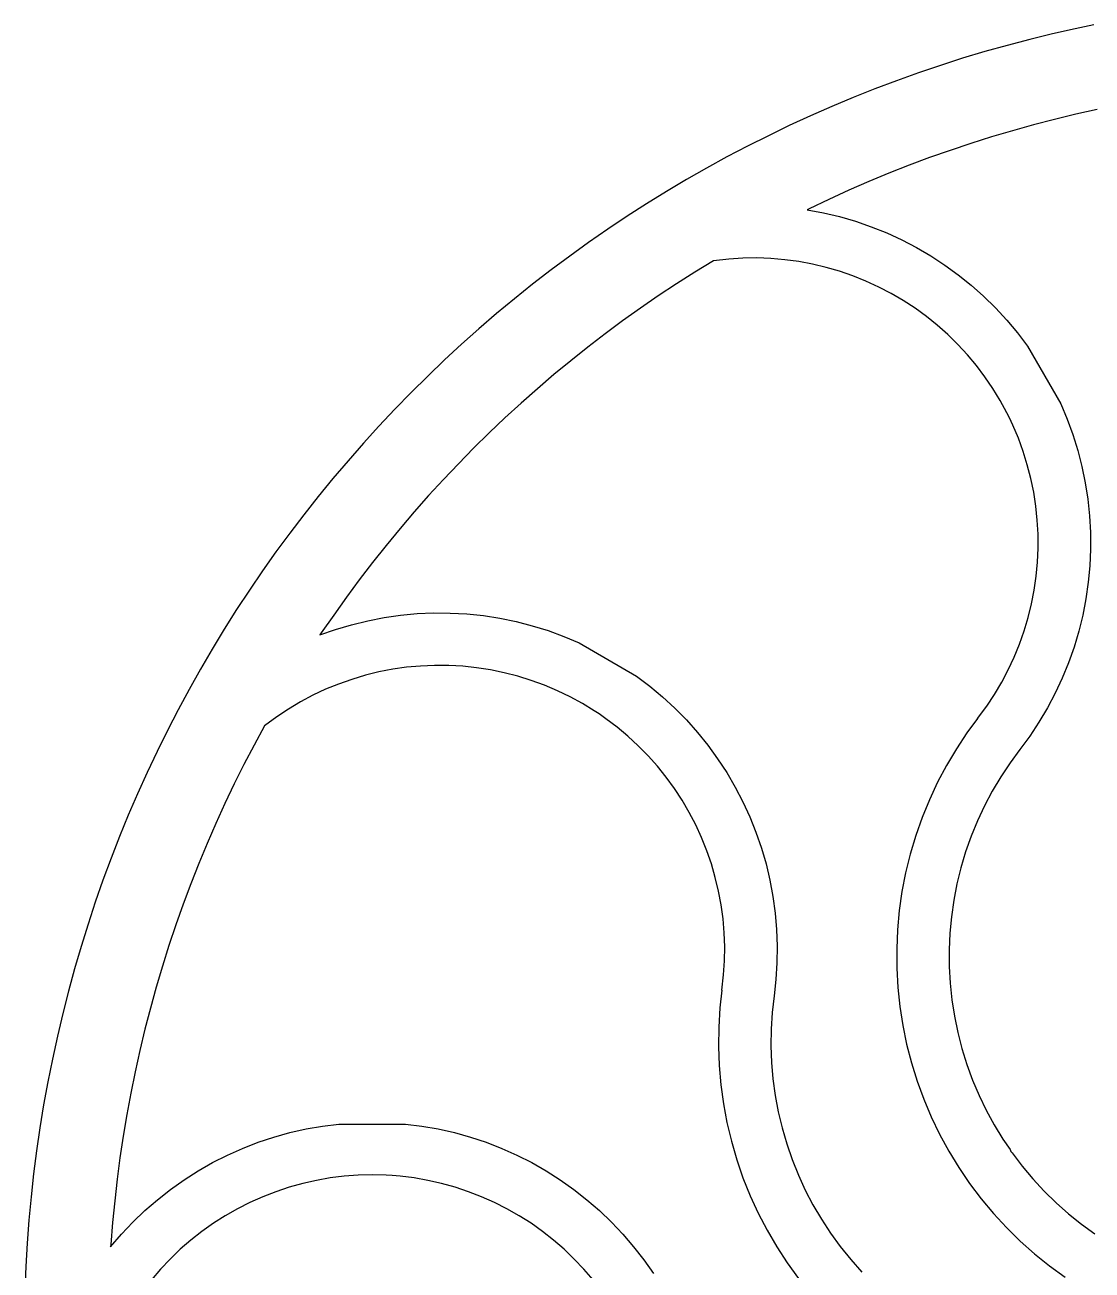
# Model space of a CAD drawing. Extents: x -25.4 to 25.4, y -26.7 to 26.7.
# Drawn here: x -25.39 to -5.04, y -0.1 to 23.63 of the extents above; entities that cross this region are included whole.
import ezdxf

# ---------------------------------------------------------------- set-up
doc = ezdxf.new("R2010")
doc.units = 0
doc.layers.get('0').update_dxf_attribs({"linetype": 'CONTINUOUS'})

msp = doc.modelspace()

# ---------------------------------------------------------------- linework, layer by layer
for p, q in [((-5.369, 23.556), (-5.801, 23.459)), ((-5.009, 23.631), (-5.369, 23.556)), ((-6.232, 23.354), (-6.661, 23.241)), ((-5.801, 23.459), (-6.232, 23.354)), ((-7.088, 23.121), (-7.512, 22.994)), ((-6.661, 23.241), (-7.088, 23.121)), ((-7.934, 22.859), (-8.354, 22.717)), ((-7.512, 22.994), (-7.934, 22.859)), ((-8.772, 22.568), (-9.186, 22.411)), ((-8.354, 22.717), (-8.772, 22.568)), ((-9.186, 22.411), (-9.598, 22.247)), ((-10.007, 22.076), (-10.413, 21.898)), ((-9.598, 22.247), (-10.007, 22.076)), ((-10.413, 21.898), (-10.816, 21.712)), ((-5.355, 21.927), (-5.759, 21.83)), ((-4.95, 22.017), (-5.355, 21.927)), ((-10.816, 21.712), (-11.215, 21.52)), ((-6.562, 21.615), (-6.96, 21.497)), ((-6.162, 21.726), (-6.562, 21.615)), ((-5.759, 21.83), (-6.162, 21.726)), ((-11.215, 21.52), (-11.611, 21.321)), ((-7.357, 21.372), (-7.751, 21.24)), ((-6.96, 21.497), (-7.357, 21.372)), ((-11.611, 21.321), (-12.004, 21.115)), ((-7.751, 21.24), (-8.142, 21.101)), ((-12.393, 20.902), (-12.778, 20.682)), ((-12.004, 21.115), (-12.393, 20.902)), ((-8.532, 20.956), (-8.918, 20.803)), ((-8.142, 21.101), (-8.532, 20.956)), ((-12.778, 20.682), (-13.159, 20.456)), ((-8.918, 20.803), (-9.302, 20.644)), ((-13.159, 20.456), (-13.536, 20.223)), ((-9.683, 20.479), (-10.061, 20.306)), ((-9.302, 20.644), (-9.683, 20.479)), ((-13.536, 20.223), (-13.909, 19.983)), ((-10.061, 20.306), (-10.436, 20.128)), ((-13.909, 19.983), (-14.278, 19.737)), ((-10.436, 20.128), (-10.478, 20.108)), ((-10.478, 20.108), (-10.166, 20.05)), ((-10.166, 20.05), (-9.858, 19.977)), ((-9.858, 19.977), (-9.554, 19.888)), ((-14.278, 19.737), (-14.642, 19.485)), ((-9.554, 19.888), (-9.254, 19.785)), ((-9.254, 19.785), (-8.96, 19.667)), ((-14.642, 19.485), (-15.002, 19.226)), ((-8.96, 19.667), (-8.672, 19.535)), ((-8.672, 19.535), (-8.391, 19.388)), ((-15.002, 19.226), (-15.358, 18.961)), ((-8.391, 19.388), (-8.117, 19.228)), ((-8.117, 19.228), (-7.852, 19.055)), ((-12.261, 19.137), (-12.616, 18.919)), ((-11.971, 19.169), (-12.261, 19.137)), ((-11.704, 19.186), (-11.971, 19.169)), ((-11.436, 19.189), (-11.704, 19.186)), ((-11.169, 19.18), (-11.436, 19.189)), ((-10.902, 19.157), (-11.169, 19.18)), ((-10.637, 19.121), (-10.902, 19.157)), ((-10.374, 19.072), (-10.637, 19.121)), ((-10.114, 19.01), (-10.374, 19.072)), ((-9.857, 18.935), (-10.114, 19.01)), ((-7.852, 19.055), (-7.596, 18.869)), ((-15.358, 18.961), (-15.709, 18.69)), ((-12.616, 18.919), (-12.966, 18.696)), ((-9.604, 18.848), (-9.857, 18.935)), ((-9.355, 18.748), (-9.604, 18.848)), ((-9.112, 18.636), (-9.355, 18.748)), ((-7.596, 18.869), (-7.349, 18.67)), ((-15.709, 18.69), (-16.055, 18.413)), ((-12.966, 18.696), (-13.313, 18.467)), ((-8.875, 18.513), (-9.112, 18.636)), ((-8.644, 18.378), (-8.875, 18.513)), ((-7.349, 18.67), (-7.112, 18.459)), ((-16.055, 18.413), (-16.396, 18.13)), ((-13.313, 18.467), (-13.655, 18.232)), ((-8.42, 18.231), (-8.644, 18.378)), ((-7.112, 18.459), (-6.886, 18.237)), ((-16.396, 18.13), (-16.732, 17.841)), ((-13.655, 18.232), (-13.993, 17.99)), ((-8.203, 18.074), (-8.42, 18.231)), ((-7.995, 17.906), (-8.203, 18.074)), ((-6.886, 18.237), (-6.671, 18.005)), ((-16.732, 17.841), (-17.063, 17.546)), ((-13.993, 17.99), (-14.327, 17.743)), ((-7.795, 17.728), (-7.995, 17.906)), ((-6.671, 18.005), (-6.467, 17.761)), ((-14.327, 17.743), (-14.657, 17.49)), ((-7.604, 17.541), (-7.795, 17.728)), ((-6.467, 17.761), (-6.276, 17.509)), ((-17.063, 17.546), (-17.388, 17.245)), ((-14.657, 17.49), (-14.982, 17.232)), ((-7.422, 17.344), (-7.604, 17.541)), ((-7.25, 17.139), (-7.422, 17.344)), ((-6.276, 17.509), (-5.643, 16.412)), ((-17.388, 17.245), (-17.709, 16.939)), ((-14.982, 17.232), (-15.303, 16.967)), ((-7.089, 16.926), (-7.25, 17.139)), ((-17.709, 16.939), (-18.024, 16.627)), ((-15.303, 16.967), (-15.619, 16.697)), ((-6.939, 16.704), (-7.089, 16.926)), ((-18.024, 16.627), (-18.334, 16.31)), ((-15.619, 16.697), (-15.93, 16.422)), ((-6.799, 16.476), (-6.939, 16.704)), ((-15.93, 16.422), (-16.236, 16.141)), ((-6.671, 16.241), (-6.799, 16.476)), ((-5.643, 16.412), (-5.52, 16.12)), ((-18.334, 16.31), (-18.638, 15.987)), ((-16.236, 16.141), (-16.538, 15.855)), ((-6.62, 16.143), (-6.671, 16.241)), ((-6.555, 16), (-6.62, 16.143)), ((-18.638, 15.987), (-18.936, 15.659)), ((-6.45, 15.753), (-6.555, 16)), ((-5.52, 16.12), (-5.411, 15.823)), ((-16.538, 15.855), (-16.834, 15.564)), ((-6.358, 15.502), (-6.45, 15.753)), ((-5.411, 15.823), (-5.317, 15.52)), ((-18.936, 15.659), (-19.228, 15.326)), ((-16.834, 15.564), (-17.125, 15.268)), ((-6.279, 15.247), (-6.358, 15.502)), ((-5.317, 15.52), (-5.238, 15.213)), ((-19.228, 15.326), (-19.515, 14.988)), ((-17.125, 15.268), (-17.411, 14.966)), ((-6.212, 14.987), (-6.279, 15.247)), ((-5.238, 15.213), (-5.174, 14.903)), ((-19.515, 14.988), (-19.796, 14.645)), ((-17.411, 14.966), (-17.692, 14.66)), ((-6.158, 14.725), (-6.212, 14.987)), ((-6.117, 14.461), (-6.158, 14.725)), ((-5.174, 14.903), (-5.125, 14.59)), ((-19.796, 14.645), (-20.071, 14.297)), ((-17.692, 14.66), (-17.967, 14.349)), ((-5.125, 14.59), (-5.092, 14.274)), ((-20.071, 14.297), (-20.339, 13.944)), ((-17.967, 14.349), (-18.237, 14.033)), ((-6.089, 14.195), (-6.117, 14.461)), ((-5.092, 14.274), (-5.075, 13.958)), ((-18.237, 14.033), (-18.501, 13.712)), ((-6.074, 13.928), (-6.089, 14.195)), ((-20.339, 13.944), (-20.602, 13.587)), ((-6.073, 13.66), (-6.074, 13.928)), ((-5.075, 13.958), (-5.073, 13.641)), ((-20.602, 13.587), (-20.858, 13.225)), ((-18.501, 13.712), (-18.76, 13.387)), ((-6.085, 13.393), (-6.073, 13.66)), ((-5.073, 13.641), (-5.087, 13.324)), ((-18.76, 13.387), (-19.013, 13.057)), ((-6.109, 13.126), (-6.085, 13.393)), ((-5.087, 13.324), (-5.116, 13.009)), ((-20.858, 13.225), (-21.108, 12.859)), ((-19.013, 13.057), (-19.26, 12.723)), ((-6.147, 12.861), (-6.109, 13.126)), ((-21.108, 12.859), (-21.351, 12.489)), ((-6.198, 12.598), (-6.147, 12.861)), ((-5.116, 13.009), (-5.161, 12.695)), ((-19.26, 12.723), (-19.501, 12.385)), ((-6.262, 12.339), (-6.198, 12.598)), ((-5.161, 12.695), (-5.221, 12.384)), ((-21.351, 12.489), (-21.588, 12.114)), ((-19.501, 12.385), (-19.737, 12.043)), ((-18.542, 12.337), (-18.228, 12.382)), ((-18.228, 12.382), (-17.912, 12.411)), ((-17.912, 12.411), (-17.596, 12.425)), ((-17.596, 12.425), (-17.279, 12.423)), ((-17.279, 12.423), (-16.962, 12.406)), ((-16.962, 12.406), (-16.647, 12.373)), ((-16.647, 12.373), (-16.334, 12.324)), ((-5.221, 12.384), (-5.297, 12.076)), ((-21.588, 12.114), (-21.818, 11.735)), ((-19.763, 12.005), (-19.464, 12.111)), ((-19.464, 12.111), (-19.161, 12.201)), ((-19.161, 12.201), (-18.853, 12.277)), ((-18.853, 12.277), (-18.542, 12.337)), ((-16.334, 12.324), (-16.024, 12.26)), ((-16.024, 12.26), (-15.717, 12.181)), ((-15.717, 12.181), (-15.414, 12.087)), ((-6.339, 12.082), (-6.262, 12.339)), ((-19.737, 12.043), (-19.763, 12.005)), ((-15.414, 12.087), (-15.116, 11.978)), ((-15.116, 11.978), (-14.825, 11.855)), ((-6.428, 11.83), (-6.339, 12.082)), ((-5.297, 12.076), (-5.387, 11.773)), ((-21.818, 11.735), (-22.042, 11.352)), ((-14.825, 11.855), (-13.728, 11.222)), ((-6.529, 11.582), (-6.428, 11.83)), ((-5.387, 11.773), (-5.493, 11.474)), ((-17.844, 11.413), (-18.111, 11.389)), ((-17.577, 11.425), (-17.844, 11.413)), ((-17.309, 11.423), (-17.577, 11.425)), ((-17.042, 11.409), (-17.309, 11.423)), ((-16.776, 11.381), (-17.042, 11.409)), ((-6.643, 11.34), (-6.529, 11.582)), ((-5.493, 11.474), (-5.613, 11.18)), ((-22.042, 11.352), (-22.259, 10.966)), ((-19.155, 11.159), (-19.407, 11.07)), ((-18.898, 11.236), (-19.155, 11.159)), ((-18.638, 11.3), (-18.898, 11.236)), ((-18.376, 11.351), (-18.638, 11.3)), ((-18.111, 11.389), (-18.376, 11.351)), ((-16.512, 11.34), (-16.776, 11.381)), ((-16.249, 11.286), (-16.512, 11.34)), ((-15.99, 11.219), (-16.249, 11.286)), ((-15.735, 11.14), (-15.99, 11.219)), ((-13.728, 11.222), (-13.475, 11.031)), ((-6.768, 11.103), (-6.643, 11.34)), ((-5.613, 11.18), (-5.747, 10.893)), ((-22.259, 10.966), (-22.469, 10.575)), ((-19.655, 10.969), (-19.897, 10.855)), ((-19.407, 11.07), (-19.655, 10.969)), ((-15.483, 11.048), (-15.735, 11.14)), ((-15.237, 10.943), (-15.483, 11.048)), ((-14.996, 10.827), (-15.237, 10.943)), ((-13.475, 11.031), (-13.232, 10.827)), ((-6.905, 10.873), (-6.768, 11.103)), ((-20.134, 10.73), (-20.364, 10.593)), ((-19.897, 10.855), (-20.134, 10.73)), ((-14.761, 10.699), (-14.996, 10.827)), ((-14.533, 10.559), (-14.761, 10.699)), ((-13.232, 10.827), (-12.999, 10.612)), ((-7.053, 10.65), (-6.905, 10.873)), ((-5.747, 10.893), (-5.896, 10.613)), ((-22.469, 10.575), (-22.672, 10.181)), ((-20.587, 10.445), (-20.822, 10.272)), ((-20.364, 10.593), (-20.587, 10.445)), ((-14.439, 10.5), (-14.533, 10.559)), ((-14.311, 10.409), (-14.439, 10.5)), ((-12.999, 10.612), (-12.777, 10.386)), ((-7.226, 10.415), (-7.053, 10.65)), ((-5.896, 10.613), (-6.058, 10.341)), ((-20.822, 10.272), (-21.02, 9.907)), ((-14.098, 10.248), (-14.311, 10.409)), ((-13.893, 10.076), (-14.098, 10.248)), ((-12.777, 10.386), (-12.567, 10.149)), ((-7.226, 10.415), (-7.429, 10.14)), ((-6.058, 10.341), (-6.233, 10.077)), ((-22.672, 10.181), (-22.869, 9.784)), ((-13.696, 9.894), (-13.893, 10.076)), ((-12.567, 10.149), (-12.368, 9.902)), ((-7.429, 10.14), (-7.631, 9.835)), ((-6.233, 10.077), (-6.421, 9.822)), ((-22.869, 9.784), (-23.058, 9.383)), ((-21.02, 9.907), (-21.212, 9.538)), ((-13.508, 9.703), (-13.696, 9.894)), ((-12.368, 9.902), (-12.182, 9.646)), ((-7.631, 9.835), (-7.818, 9.52)), ((-6.421, 9.822), (-6.609, 9.567)), ((-21.212, 9.538), (-21.397, 9.166)), ((-13.331, 9.503), (-13.508, 9.703)), ((-13.163, 9.295), (-13.331, 9.503)), ((-12.182, 9.646), (-12.009, 9.381)), ((-7.818, 9.52), (-7.99, 9.197)), ((-6.609, 9.567), (-6.784, 9.303)), ((-23.058, 9.383), (-23.24, 8.979)), ((-13.006, 9.078), (-13.163, 9.295)), ((-12.009, 9.381), (-11.849, 9.107)), ((-6.784, 9.303), (-6.946, 9.03)), ((-21.397, 9.166), (-21.576, 8.791)), ((-12.859, 8.854), (-13.006, 9.078)), ((-11.849, 9.107), (-11.702, 8.826)), ((-7.99, 9.197), (-8.145, 8.865)), ((-6.946, 9.03), (-7.095, 8.75)), ((-23.24, 8.979), (-23.416, 8.572)), ((-21.576, 8.791), (-21.749, 8.413)), ((-12.724, 8.623), (-12.859, 8.854)), ((-11.702, 8.826), (-11.57, 8.538)), ((-8.145, 8.865), (-8.284, 8.526)), ((-23.416, 8.572), (-23.584, 8.162)), ((-12.601, 8.386), (-12.724, 8.623)), ((-7.095, 8.75), (-7.229, 8.463)), ((-21.749, 8.413), (-21.914, 8.032)), ((-12.489, 8.143), (-12.601, 8.386)), ((-11.57, 8.538), (-11.452, 8.244)), ((-8.284, 8.526), (-8.406, 8.181)), ((-7.229, 8.463), (-7.349, 8.17)), ((-23.584, 8.162), (-23.745, 7.749)), ((-12.389, 7.894), (-12.489, 8.143)), ((-11.452, 8.244), (-11.349, 7.944)), ((-8.406, 8.181), (-8.511, 7.83)), ((-7.349, 8.17), (-7.455, 7.871)), ((-21.914, 8.032), (-22.073, 7.648)), ((-12.302, 7.641), (-12.389, 7.894)), ((-11.349, 7.944), (-11.26, 7.64)), ((-7.455, 7.871), (-7.545, 7.567)), ((-23.745, 7.749), (-23.899, 7.333)), ((-22.073, 7.648), (-22.225, 7.262)), ((-12.227, 7.384), (-12.302, 7.641)), ((-11.26, 7.64), (-11.187, 7.332)), ((-8.511, 7.83), (-8.598, 7.474)), ((-12.165, 7.124), (-12.227, 7.384)), ((-8.598, 7.474), (-8.668, 7.114)), ((-7.545, 7.567), (-7.621, 7.259)), ((-23.899, 7.333), (-24.045, 6.915)), ((-22.225, 7.262), (-22.371, 6.873)), ((-12.116, 6.861), (-12.165, 7.124)), ((-11.187, 7.332), (-11.129, 7.02)), ((-7.621, 7.259), (-7.681, 6.948)), ((-24.045, 6.915), (-24.184, 6.494)), ((-11.129, 7.02), (-11.086, 6.706)), ((-8.668, 7.114), (-8.72, 6.752)), ((-7.681, 6.948), (-7.726, 6.635)), ((-22.371, 6.873), (-22.51, 6.481)), ((-12.08, 6.596), (-12.116, 6.861)), ((-11.086, 6.706), (-11.059, 6.39)), ((-8.72, 6.752), (-8.754, 6.387)), ((-24.184, 6.494), (-24.316, 6.07)), ((-22.51, 6.481), (-22.642, 6.087)), ((-12.057, 6.329), (-12.08, 6.596)), ((-7.726, 6.635), (-7.756, 6.319)), ((-12.048, 6.062), (-12.057, 6.329)), ((-11.059, 6.39), (-11.047, 6.073)), ((-8.754, 6.387), (-8.769, 6.021)), ((-7.756, 6.319), (-7.769, 6.002)), ((-24.316, 6.07), (-24.441, 5.645)), ((-22.642, 6.087), (-22.766, 5.691)), ((-12.051, 5.794), (-12.048, 6.062)), ((-11.047, 6.073), (-11.052, 5.756)), ((-8.769, 6.021), (-8.767, 5.655)), ((-7.769, 6.002), (-7.768, 5.685)), ((-12.068, 5.527), (-12.051, 5.794)), ((-11.052, 5.756), (-11.071, 5.44)), ((-24.441, 5.645), (-24.558, 5.217)), ((-22.766, 5.691), (-22.884, 5.292)), ((-12.1, 5.237), (-12.068, 5.527)), ((-8.767, 5.655), (-8.747, 5.289)), ((-7.768, 5.685), (-7.75, 5.369)), ((-22.884, 5.292), (-22.996, 4.892)), ((-12.1, 5.237), (-12.138, 4.897)), ((-11.071, 5.44), (-11.107, 5.125)), ((-8.747, 5.289), (-8.709, 4.925)), ((-7.75, 5.369), (-7.717, 5.054)), ((-24.558, 5.217), (-24.667, 4.788)), ((-11.107, 5.125), (-11.142, 4.81)), ((-7.717, 5.054), (-7.668, 4.741)), ((-24.667, 4.788), (-24.769, 4.356)), ((-22.996, 4.892), (-23.1, 4.49)), ((-12.138, 4.897), (-12.161, 4.532)), ((-11.142, 4.81), (-11.162, 4.494)), ((-8.709, 4.925), (-8.653, 4.563)), ((-12.161, 4.532), (-12.166, 4.165)), ((-8.653, 4.563), (-8.579, 4.204)), ((-7.668, 4.741), (-7.605, 4.43)), ((-24.769, 4.356), (-24.863, 3.923)), ((-23.1, 4.49), (-23.197, 4.086)), ((-11.162, 4.494), (-11.166, 4.177)), ((-7.605, 4.43), (-7.525, 4.123)), ((-23.197, 4.086), (-23.286, 3.68)), ((-12.166, 4.165), (-12.153, 3.799)), ((-11.166, 4.177), (-11.154, 3.86)), ((-8.579, 4.204), (-8.488, 3.85)), ((-7.525, 4.123), (-7.431, 3.821)), ((-24.863, 3.923), (-24.95, 3.488)), ((-12.153, 3.799), (-12.121, 3.434)), ((-11.154, 3.86), (-11.127, 3.545)), ((-8.488, 3.85), (-8.379, 3.5)), ((-7.431, 3.821), (-7.322, 3.523)), ((-23.286, 3.68), (-23.369, 3.273)), ((-24.95, 3.488), (-25.03, 3.052)), ((-12.121, 3.434), (-12.072, 3.072)), ((-11.127, 3.545), (-11.084, 3.23)), ((-8.379, 3.5), (-8.253, 3.156)), ((-7.322, 3.523), (-7.199, 3.231)), ((-23.369, 3.273), (-23.445, 2.864)), ((-11.084, 3.23), (-11.026, 2.919)), ((-8.253, 3.156), (-8.11, 2.819)), ((-7.199, 3.231), (-7.061, 2.946)), ((-25.03, 3.052), (-25.101, 2.615)), ((-23.445, 2.864), (-23.514, 2.454)), ((-12.072, 3.072), (-12.005, 2.711)), ((-11.026, 2.919), (-10.953, 2.611)), ((-7.061, 2.946), (-6.909, 2.667)), ((-25.101, 2.615), (-25.165, 2.176)), ((-20.027, 2.591), (-19.715, 2.645)), ((-19.715, 2.645), (-19.401, 2.684)), ((-19.401, 2.684), (-18.135, 2.684)), ((-18.135, 2.684), (-17.82, 2.645)), ((-17.82, 2.645), (-17.508, 2.591)), ((-12.005, 2.711), (-11.92, 2.355)), ((-10.953, 2.611), (-10.865, 2.306)), ((-8.11, 2.819), (-7.951, 2.489)), ((-6.909, 2.667), (-6.744, 2.397)), ((-23.514, 2.454), (-23.575, 2.043)), ((-20.943, 2.336), (-20.642, 2.436)), ((-20.642, 2.436), (-20.337, 2.521)), ((-20.337, 2.521), (-20.027, 2.591)), ((-17.508, 2.591), (-17.199, 2.521)), ((-17.199, 2.521), (-16.894, 2.436)), ((-16.894, 2.436), (-16.593, 2.336)), ((-7.951, 2.489), (-7.776, 2.167)), ((-6.744, 2.397), (-6.608, 2.197)), ((-25.165, 2.176), (-25.221, 1.736)), ((-21.528, 2.092), (-21.238, 2.221)), ((-21.238, 2.221), (-20.943, 2.336)), ((-16.593, 2.336), (-16.297, 2.221)), ((-16.297, 2.221), (-16.008, 2.092)), ((-11.92, 2.355), (-11.818, 2.003)), ((-10.865, 2.306), (-10.761, 2.007)), ((-7.776, 2.167), (-7.585, 1.855)), ((-6.608, 2.197), (-6.592, 2.163)), ((-6.592, 2.163), (-6.566, 2.135)), ((-23.575, 2.043), (-23.629, 1.632)), ((-22.086, 1.793), (-21.811, 1.949)), ((-21.811, 1.949), (-21.528, 2.092)), ((-16.008, 2.092), (-15.725, 1.949)), ((-15.725, 1.949), (-15.45, 1.793)), ((-11.818, 2.003), (-11.699, 1.657)), ((-10.761, 2.007), (-10.643, 1.712)), ((-6.566, 2.135), (-6.375, 1.882)), ((-25.221, 1.736), (-25.27, 1.296)), ((-22.353, 1.622), (-22.086, 1.793)), ((-19.302, 1.688), (-19.568, 1.656)), ((-19.035, 1.708), (-19.302, 1.688)), ((-18.768, 1.715), (-19.035, 1.708)), ((-18.5, 1.708), (-18.768, 1.715)), ((-18.389, 1.704), (-18.5, 1.708)), ((-18.233, 1.688), (-18.389, 1.704)), ((-17.968, 1.656), (-18.233, 1.688)), ((-15.45, 1.793), (-15.182, 1.622)), ((-10.643, 1.712), (-10.511, 1.425)), ((-7.585, 1.855), (-7.481, 1.706)), ((-7.481, 1.706), (-7.379, 1.552)), ((-6.375, 1.882), (-6.172, 1.639)), ((-23.629, 1.632), (-23.676, 1.219)), ((-22.861, 1.243), (-22.612, 1.439)), ((-22.612, 1.439), (-22.353, 1.622)), ((-20.35, 1.479), (-20.604, 1.395)), ((-20.092, 1.551), (-20.35, 1.479)), ((-19.831, 1.61), (-20.092, 1.551)), ((-19.568, 1.656), (-19.831, 1.61)), ((-17.704, 1.61), (-17.968, 1.656)), ((-17.443, 1.551), (-17.704, 1.61)), ((-17.185, 1.479), (-17.443, 1.551)), ((-16.931, 1.395), (-17.185, 1.479)), ((-15.182, 1.622), (-14.924, 1.439)), ((-14.924, 1.439), (-14.674, 1.243)), ((-11.699, 1.657), (-11.562, 1.317)), ((-10.511, 1.425), (-10.365, 1.143)), ((-7.379, 1.552), (-7.158, 1.26)), ((-6.172, 1.639), (-5.957, 1.406)), ((-25.27, 1.296), (-25.311, 0.854)), ((-23.676, 1.219), (-23.716, 0.805)), ((-23.1, 1.035), (-22.861, 1.243)), ((-21.098, 1.189), (-21.337, 1.068)), ((-20.854, 1.298), (-21.098, 1.189)), ((-20.604, 1.395), (-20.854, 1.298)), ((-16.682, 1.298), (-16.931, 1.395)), ((-16.437, 1.189), (-16.682, 1.298)), ((-16.199, 1.068), (-16.437, 1.189)), ((-14.674, 1.243), (-14.435, 1.035)), ((-11.562, 1.317), (-11.409, 0.984)), ((-7.158, 1.26), (-6.923, 0.979)), ((-5.957, 1.406), (-5.73, 1.184)), ((-23.329, 0.816), (-23.1, 1.035)), ((-21.337, 1.068), (-21.57, 0.936)), ((-15.966, 0.936), (-16.199, 1.068)), ((-14.435, 1.035), (-14.206, 0.816)), ((-11.409, 0.984), (-11.24, 0.66)), ((-10.365, 1.143), (-10.204, 0.87)), ((-6.923, 0.979), (-6.675, 0.71)), ((-5.73, 1.184), (-5.494, 0.973)), ((-5.494, 0.973), (-5.247, 0.775)), ((-25.311, 0.854), (-25.344, 0.412)), ((-23.716, 0.805), (-23.749, 0.391)), ((-23.547, 0.586), (-23.329, 0.816)), ((-21.795, 0.792), (-22.014, 0.637)), ((-21.57, 0.936), (-21.795, 0.792)), ((-15.74, 0.792), (-15.966, 0.936)), ((-15.522, 0.637), (-15.74, 0.792)), ((-14.206, 0.816), (-13.989, 0.586)), ((-10.204, 0.87), (-10.031, 0.605)), ((-5.247, 0.775), (-4.99, 0.589)), ((-23.753, 0.345), (-23.547, 0.586)), ((-22.014, 0.637), (-22.224, 0.472)), ((-15.311, 0.472), (-15.522, 0.637)), ((-13.989, 0.586), (-13.783, 0.345)), ((-11.24, 0.66), (-11.055, 0.344)), ((-10.031, 0.605), (-9.845, 0.348)), ((-6.675, 0.71), (-6.413, 0.453)), ((-25.344, 0.412), (-25.37, -0.03)), ((-23.749, 0.391), (-23.753, 0.345)), ((-22.426, 0.297), (-22.619, 0.111)), ((-22.224, 0.472), (-22.426, 0.297)), ((-15.109, 0.297), (-15.311, 0.472)), ((-14.916, 0.111), (-15.109, 0.297)), ((-13.783, 0.345), (-13.589, 0.094)), ((-11.055, 0.344), (-10.855, 0.037)), ((-9.845, 0.348), (-9.646, 0.101)), ((-6.413, 0.453), (-6.139, 0.21)), ((-22.619, 0.111), (-22.803, -0.083)), ((-14.732, -0.083), (-14.916, 0.111)), ((-13.589, 0.094), (-13.407, -0.166)), ((-10.855, 0.037), (-10.64, -0.259)), ((-9.646, 0.101), (-9.436, -0.136)), ((-6.139, 0.21), (-5.854, -0.02)), ((-25.37, -0.03), (-25.388, -0.473)), ((-22.803, -0.083), (-22.977, -0.286)), ((-14.558, -0.286), (-14.732, -0.083)), ((-5.854, -0.02), (-5.558, -0.235))]:
    msp.add_line(p, q)

doc.saveas('drawing.dxf')
